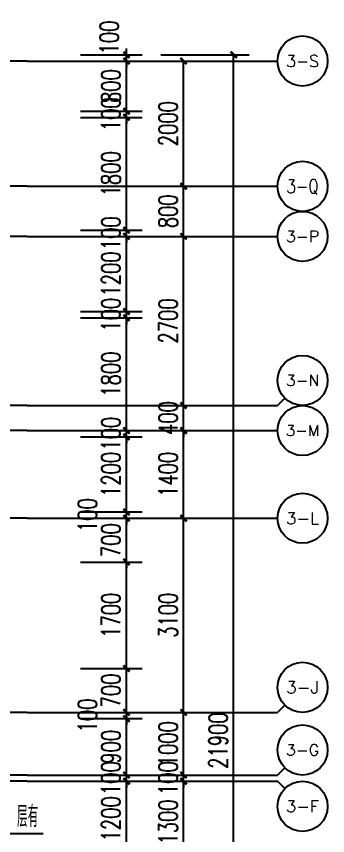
# Model space of a CAD drawing. Extents: x -59851 to 653804, y -249523 to 437614.
# Drawn here: x 5331 to 10301, y 76138 to 89219 of the extents above; entities that cross this region are included whole.
import ezdxf
from ezdxf.enums import TextEntityAlignment as Align

# ---------------------------------------------------------------- set-up
doc = ezdxf.new("R2010")
doc.units = 0
doc.header["$LTSCALE"] = 1000
doc.header["$MEASUREMENT"] = 0
for name, color, linetype in [('A-第三道尺寸线', 105, 'Continuous'), ('AXIS', 3, 'Continuous'), ('AXIS_TEXT', 7, 'Continuous'), ('DIM_LEAD', 3, 'Continuous'), ('DOTE', 16, 'Continuous'), ('PUB_TEXT', 7, 'Continuous')]:
    doc.layers.add(name, color=color, linetype=linetype)
doc.styles.add('_TCH_AXIS', font='COMPLEX', dxfattribs={"bigfont": 'GBCBIG'})
doc.styles.add('_TCH_DIM', font='SIMPLEX.shx', dxfattribs={"width": 0.7, "bigfont": 'GBCBIG.shx'})
doc.styles.add('_TCH_DIM_T3', font='SIMPLEX.shx', dxfattribs={"width": 0.705882, "bigfont": 'GBCBIG.shx'})
doc.styles.add('COMPLEX', font='COMPLEX')
doc.dimstyles.new('_TCH_ARCH&&100', dxfattribs={"dimtxt": 297.5, "dimasz": 100, "dimexe": 250, "dimexo": 300, "dimgap": 100, "dimtad": 1, "dimdec": 0, "dimzin": 0, "dimdsep": 46, "dimtxsty": '_TCH_DIM_T3', "dimblk": 'ARCHTICK', "dimcen": 0.09, "dimclrt": 7, "dimazin": 2, "dimtfac": 1, "dimtdec": 0, "dimtix": 1, "dimtmove": 2, "dimatfit": 3, "dimfxl": 0, "dimtolj": 1, "dimtzin": 0, "dimarcsym": 0})

# ---------------------------------------------------------------- blocks, each defined once
blk = doc.blocks.new('zhouxianssceng0329')
at = {"layer": 'DOTE'}
for p, q in [((5501, 154698), (-8414, 154698)), ((5501, 152698), (-8414, 152698)), ((5501, 151898), (-20014, 151898)), ((5501, 149198), (-22014, 149198)), ((5501, 148798), (-44989, 148798)), ((5501, 147398), (-22014, 147398)), ((5501, 144298), (-3314, 144298)), ((5501, 143298), (-44989, 143298)), ((5501, 143198), (-3314, 143198))]:
    blk.add_line(p, q, dxfattribs=at)
blk = doc.blocks.new('_ArchTick')
at = {"color": 0, "linetype": 'ByBlock', "const_width": 0.4}
blk.add_lwpolyline([(-0.5, -0.5), (0.5, 0.5)], dxfattribs=at)
blk = doc.blocks.new('*D2581')
at = {"layer": 'A-第三道尺寸线', "color": 0, "lineweight": -2, "transparency": 16777216}
for p, q in [((7090, 88606), (7090, 88706)), ((6353, 88606), (7340, 88606)), ((7090, 88506), (7090, 88606)), ((6353, 88506), (7340, 88506)), ((7090, 88506), (7090, 88406))]:
    blk.add_line(p, q, dxfattribs=at)
at = {"layer": 'Defpoints', "color": 0, "transparency": 16777216}
for p in [(6053, 88606), (7090, 88606), (6053, 88506)]:
    blk.add_point(p, dxfattribs=at)
at = {"layer": 'A-第三道尺寸线', "color": 0, "lineweight": -2, "transparency": 16777216, "xscale": 100, "yscale": 100, "zscale": 100}
for p, rotation in [((7090, 88606), 270), ((7090, 88506), 90)]:
    blk.add_blockref('_ArchTick', p, dxfattribs=dict(at, rotation=rotation))
at = {"layer": 'A-第三道尺寸线', "color": 7, "transparency": 16777216, "insert": (6815, 88881), "char_height": 297.5, "attachment_point": 5, "rotation": 90, "style": '_TCH_DIM_T3'}
blk.add_mtext('\\A1;100', dxfattribs=at)
blk = doc.blocks.new('*D2582')
at = {"layer": 'A-第三道尺寸线', "color": 0, "lineweight": -2, "transparency": 16777216}
for p, q in [((6353, 88506), (7340, 88506)), ((7090, 87706), (7090, 88506)), ((6353, 87706), (7340, 87706))]:
    blk.add_line(p, q, dxfattribs=at)
at = {"layer": 'Defpoints', "color": 0, "transparency": 16777216}
for p in [(6053, 88506), (7090, 88506), (6053, 87706)]:
    blk.add_point(p, dxfattribs=at)
at = {"layer": 'A-第三道尺寸线', "color": 0, "lineweight": -2, "transparency": 16777216, "xscale": 100, "yscale": 100, "zscale": 100}
for p, rotation in [((7090, 88506), 90), ((7090, 87706), 270)]:
    blk.add_blockref('_ArchTick', p, dxfattribs=dict(at, rotation=rotation))
at = {"layer": 'A-第三道尺寸线', "color": 7, "transparency": 16777216, "insert": (6841, 88106), "char_height": 297.5, "attachment_point": 5, "rotation": 90, "style": '_TCH_DIM_T3'}
blk.add_mtext('\\A1;800', dxfattribs=at)
blk = doc.blocks.new('*D2583')
at = {"layer": 'A-第三道尺寸线', "color": 0, "lineweight": -2, "transparency": 16777216}
for p, q in [((7090, 87706), (7090, 87806)), ((6353, 87706), (7340, 87706)), ((7090, 87606), (7090, 87706)), ((6353, 87606), (7340, 87606)), ((7090, 87606), (7090, 87506))]:
    blk.add_line(p, q, dxfattribs=at)
at = {"layer": 'Defpoints', "color": 0, "transparency": 16777216}
for p in [(6053, 87706), (7090, 87706), (6053, 87606)]:
    blk.add_point(p, dxfattribs=at)
at = {"layer": 'A-第三道尺寸线', "color": 0, "lineweight": -2, "transparency": 16777216, "xscale": 100, "yscale": 100, "zscale": 100}
for p, rotation in [((7090, 87706), 270), ((7090, 87606), 90)]:
    blk.add_blockref('_ArchTick', p, dxfattribs=dict(at, rotation=rotation))
at = {"layer": 'A-第三道尺寸线', "color": 7, "transparency": 16777216, "insert": (6841, 87656), "char_height": 297.5, "attachment_point": 5, "rotation": 90, "style": '_TCH_DIM_T3'}
blk.add_mtext('\\A1;100', dxfattribs=at)
blk = doc.blocks.new('*D2584')
at = {"layer": 'A-第三道尺寸线', "color": 0, "lineweight": -2, "transparency": 16777216}
for p, q in [((6353, 87606), (7340, 87606)), ((7090, 85806), (7090, 87606)), ((6353, 85806), (7340, 85806))]:
    blk.add_line(p, q, dxfattribs=at)
at = {"layer": 'Defpoints', "color": 0, "transparency": 16777216}
for p in [(6053, 87606), (7090, 87606), (6053, 85806)]:
    blk.add_point(p, dxfattribs=at)
at = {"layer": 'A-第三道尺寸线', "color": 0, "lineweight": -2, "transparency": 16777216, "xscale": 100, "yscale": 100, "zscale": 100}
for p, rotation in [((7090, 87606), 90), ((7090, 85806), 270)]:
    blk.add_blockref('_ArchTick', p, dxfattribs=dict(at, rotation=rotation))
at = {"layer": 'A-第三道尺寸线', "color": 7, "transparency": 16777216, "insert": (6841, 86706), "char_height": 297.5, "attachment_point": 5, "rotation": 90, "style": '_TCH_DIM_T3'}
blk.add_mtext('\\A1;1800', dxfattribs=at)
blk = doc.blocks.new('*D2585')
at = {"layer": 'A-第三道尺寸线', "color": 0, "lineweight": -2, "transparency": 16777216}
for p, q in [((7090, 85806), (7090, 85906)), ((6353, 85806), (7340, 85806)), ((6353, 85706), (7340, 85706)), ((7090, 85706), (7090, 85806)), ((7090, 85706), (7090, 85606))]:
    blk.add_line(p, q, dxfattribs=at)
at = {"layer": 'Defpoints', "color": 0, "transparency": 16777216}
for p in [(6053, 85806), (6053, 85706), (7090, 85806)]:
    blk.add_point(p, dxfattribs=at)
at = {"layer": 'A-第三道尺寸线', "color": 0, "lineweight": -2, "transparency": 16777216, "xscale": 100, "yscale": 100, "zscale": 100}
for p, rotation in [((7090, 85806), 270), ((7090, 85706), 90)]:
    blk.add_blockref('_ArchTick', p, dxfattribs=dict(at, rotation=rotation))
at = {"layer": 'A-第三道尺寸线', "color": 7, "transparency": 16777216, "insert": (6841, 85756), "char_height": 297.5, "attachment_point": 5, "rotation": 90, "style": '_TCH_DIM_T3'}
blk.add_mtext('\\A1;100', dxfattribs=at)
blk = doc.blocks.new('*D2586')
at = {"layer": 'A-第三道尺寸线', "color": 0, "lineweight": -2, "transparency": 16777216}
for p, q in [((6353, 85706), (7340, 85706)), ((7090, 84506), (7090, 85706)), ((6353, 84506), (7340, 84506))]:
    blk.add_line(p, q, dxfattribs=at)
at = {"layer": 'Defpoints', "color": 0, "transparency": 16777216}
for p in [(6053, 85706), (7090, 85706), (6053, 84506)]:
    blk.add_point(p, dxfattribs=at)
at = {"layer": 'A-第三道尺寸线', "color": 0, "lineweight": -2, "transparency": 16777216, "xscale": 100, "yscale": 100, "zscale": 100}
for p, rotation in [((7090, 85706), 90), ((7090, 84506), 270)]:
    blk.add_blockref('_ArchTick', p, dxfattribs=dict(at, rotation=rotation))
at = {"layer": 'A-第三道尺寸线', "color": 7, "transparency": 16777216, "insert": (6841, 85106), "char_height": 297.5, "attachment_point": 5, "rotation": 90, "style": '_TCH_DIM_T3'}
blk.add_mtext('\\A1;1200', dxfattribs=at)
blk = doc.blocks.new('*D2587')
at = {"layer": 'A-第三道尺寸线', "color": 0, "lineweight": -2, "transparency": 16777216}
for p, q in [((6353, 84506), (7340, 84506)), ((7090, 84506), (7090, 84606)), ((7090, 84406), (7090, 84506)), ((6353, 84406), (7340, 84406)), ((7090, 84406), (7090, 84306))]:
    blk.add_line(p, q, dxfattribs=at)
at = {"layer": 'Defpoints', "color": 0, "transparency": 16777216}
for p in [(6053, 84506), (7090, 84506), (6053, 84406)]:
    blk.add_point(p, dxfattribs=at)
at = {"layer": 'A-第三道尺寸线', "color": 0, "lineweight": -2, "transparency": 16777216, "xscale": 100, "yscale": 100, "zscale": 100}
for p, rotation in [((7090, 84506), 270), ((7090, 84406), 90)]:
    blk.add_blockref('_ArchTick', p, dxfattribs=dict(at, rotation=rotation))
at = {"layer": 'A-第三道尺寸线', "color": 7, "transparency": 16777216, "insert": (6841, 84456), "char_height": 297.5, "attachment_point": 5, "rotation": 90, "style": '_TCH_DIM_T3'}
blk.add_mtext('\\A1;100', dxfattribs=at)
blk = doc.blocks.new('*D2588')
at = {"layer": 'A-第三道尺寸线', "color": 0, "lineweight": -2, "transparency": 16777216}
for p, q in [((6353, 84406), (7340, 84406)), ((7090, 82606), (7090, 84406)), ((6353, 82606), (7340, 82606))]:
    blk.add_line(p, q, dxfattribs=at)
at = {"layer": 'Defpoints', "color": 0, "transparency": 16777216}
for p in [(6053, 84406), (7090, 84406), (6053, 82606)]:
    blk.add_point(p, dxfattribs=at)
at = {"layer": 'A-第三道尺寸线', "color": 0, "lineweight": -2, "transparency": 16777216, "xscale": 100, "yscale": 100, "zscale": 100}
for p, rotation in [((7090, 84406), 90), ((7090, 82606), 270)]:
    blk.add_blockref('_ArchTick', p, dxfattribs=dict(at, rotation=rotation))
at = {"layer": 'A-第三道尺寸线', "color": 7, "transparency": 16777216, "insert": (6841, 83506), "char_height": 297.5, "attachment_point": 5, "rotation": 90, "style": '_TCH_DIM_T3'}
blk.add_mtext('\\A1;1800', dxfattribs=at)
blk = doc.blocks.new('*D2589')
at = {"layer": 'A-第三道尺寸线', "color": 0, "lineweight": -2, "transparency": 16777216}
for p, q in [((7090, 82606), (7090, 82706)), ((6353, 82606), (7340, 82606)), ((7090, 82506), (7090, 82606)), ((6353, 82506), (7340, 82506)), ((7090, 82506), (7090, 82406))]:
    blk.add_line(p, q, dxfattribs=at)
at = {"layer": 'Defpoints', "color": 0, "transparency": 16777216}
for p in [(6053, 82606), (7090, 82606), (6053, 82506)]:
    blk.add_point(p, dxfattribs=at)
at = {"layer": 'A-第三道尺寸线', "color": 0, "lineweight": -2, "transparency": 16777216, "xscale": 100, "yscale": 100, "zscale": 100}
for p, rotation in [((7090, 82606), 270), ((7090, 82506), 90)]:
    blk.add_blockref('_ArchTick', p, dxfattribs=dict(at, rotation=rotation))
at = {"layer": 'A-第三道尺寸线', "color": 7, "transparency": 16777216, "insert": (6841, 82556), "char_height": 297.5, "attachment_point": 5, "rotation": 90, "style": '_TCH_DIM_T3'}
blk.add_mtext('\\A1;100', dxfattribs=at)
blk = doc.blocks.new('*D2590')
at = {"layer": 'A-第三道尺寸线', "color": 0, "lineweight": -2, "transparency": 16777216}
for p, q in [((6353, 82506), (7340, 82506)), ((7090, 81306), (7090, 82506)), ((6353, 81306), (7340, 81306))]:
    blk.add_line(p, q, dxfattribs=at)
at = {"layer": 'Defpoints', "color": 0, "transparency": 16777216}
for p in [(6053, 82506), (7090, 82506), (6053, 81306)]:
    blk.add_point(p, dxfattribs=at)
at = {"layer": 'A-第三道尺寸线', "color": 0, "lineweight": -2, "transparency": 16777216, "xscale": 100, "yscale": 100, "zscale": 100}
for p, rotation in [((7090, 82506), 90), ((7090, 81306), 270)]:
    blk.add_blockref('_ArchTick', p, dxfattribs=dict(at, rotation=rotation))
at = {"layer": 'A-第三道尺寸线', "color": 7, "transparency": 16777216, "insert": (6841, 81906), "char_height": 297.5, "attachment_point": 5, "rotation": 90, "style": '_TCH_DIM_T3'}
blk.add_mtext('\\A1;1200', dxfattribs=at)
blk = doc.blocks.new('*D2591')
at = {"layer": 'A-第三道尺寸线', "color": 0, "lineweight": -2, "transparency": 16777216}
for p, q in [((7090, 81306), (7090, 81406)), ((6353, 81306), (7340, 81306)), ((7090, 81206), (7090, 81306)), ((6353, 81206), (7340, 81206)), ((7090, 81206), (7090, 81106))]:
    blk.add_line(p, q, dxfattribs=at)
at = {"layer": 'Defpoints', "color": 0, "transparency": 16777216}
for p in [(6053, 81306), (7090, 81306), (6053, 81206)]:
    blk.add_point(p, dxfattribs=at)
at = {"layer": 'A-第三道尺寸线', "color": 0, "lineweight": -2, "transparency": 16777216, "xscale": 100, "yscale": 100, "zscale": 100}
for p, rotation in [((7090, 81306), 270), ((7090, 81206), 90)]:
    blk.add_blockref('_ArchTick', p, dxfattribs=dict(at, rotation=rotation))
at = {"layer": 'A-第三道尺寸线', "color": 7, "transparency": 16777216, "insert": (6465, 81256), "char_height": 297.5, "attachment_point": 5, "rotation": 90, "style": '_TCH_DIM_T3'}
blk.add_mtext('\\A1;100', dxfattribs=at)
blk = doc.blocks.new('*D2592')
at = {"layer": 'A-第三道尺寸线', "color": 0, "lineweight": -2, "transparency": 16777216}
for p, q in [((7090, 81206), (7090, 81306)), ((6353, 81206), (7340, 81206)), ((7090, 80506), (7090, 81206)), ((6353, 80506), (7340, 80506)), ((7090, 80506), (7090, 80406))]:
    blk.add_line(p, q, dxfattribs=at)
at = {"layer": 'Defpoints', "color": 0, "transparency": 16777216}
for p in [(6053, 81206), (7090, 81206), (6053, 80506)]:
    blk.add_point(p, dxfattribs=at)
at = {"layer": 'A-第三道尺寸线', "color": 0, "lineweight": -2, "transparency": 16777216, "xscale": 100, "yscale": 100, "zscale": 100}
for p, rotation in [((7090, 81206), 270), ((7090, 80506), 90)]:
    blk.add_blockref('_ArchTick', p, dxfattribs=dict(at, rotation=rotation))
at = {"layer": 'A-第三道尺寸线', "color": 7, "transparency": 16777216, "insert": (6841, 80856), "char_height": 297.5, "attachment_point": 5, "rotation": 90, "style": '_TCH_DIM_T3'}
blk.add_mtext('\\A1;700', dxfattribs=at)
blk = doc.blocks.new('*D2593')
at = {"layer": 'A-第三道尺寸线', "color": 0, "lineweight": -2, "transparency": 16777216}
for p, q in [((6353, 80506), (7340, 80506)), ((7090, 78806), (7090, 80506)), ((6353, 78806), (7340, 78806))]:
    blk.add_line(p, q, dxfattribs=at)
at = {"layer": 'Defpoints', "color": 0, "transparency": 16777216}
for p in [(6053, 80506), (7090, 80506), (6053, 78806)]:
    blk.add_point(p, dxfattribs=at)
at = {"layer": 'A-第三道尺寸线', "color": 0, "lineweight": -2, "transparency": 16777216, "xscale": 100, "yscale": 100, "zscale": 100}
for p, rotation in [((7090, 80506), 90), ((7090, 78806), 270)]:
    blk.add_blockref('_ArchTick', p, dxfattribs=dict(at, rotation=rotation))
at = {"layer": 'A-第三道尺寸线', "color": 7, "transparency": 16777216, "insert": (6841, 79656), "char_height": 297.5, "attachment_point": 5, "rotation": 90, "style": '_TCH_DIM_T3'}
blk.add_mtext('\\A1;1700', dxfattribs=at)
blk = doc.blocks.new('*D2594')
at = {"layer": 'A-第三道尺寸线', "color": 0, "lineweight": -2, "transparency": 16777216}
for p, q in [((7090, 78806), (7090, 78906)), ((6353, 78806), (7340, 78806)), ((7090, 78106), (7090, 78806)), ((6353, 78106), (7340, 78106)), ((7090, 78106), (7090, 78006))]:
    blk.add_line(p, q, dxfattribs=at)
at = {"layer": 'Defpoints', "color": 0, "transparency": 16777216}
for p in [(6053, 78806), (7090, 78806), (6053, 78106)]:
    blk.add_point(p, dxfattribs=at)
at = {"layer": 'A-第三道尺寸线', "color": 0, "lineweight": -2, "transparency": 16777216, "xscale": 100, "yscale": 100, "zscale": 100}
for p, rotation in [((7090, 78806), 270), ((7090, 78106), 90)]:
    blk.add_blockref('_ArchTick', p, dxfattribs=dict(at, rotation=rotation))
at = {"layer": 'A-第三道尺寸线', "color": 7, "transparency": 16777216, "insert": (6841, 78456), "char_height": 297.5, "attachment_point": 5, "rotation": 90, "style": '_TCH_DIM_T3'}
blk.add_mtext('\\A1;700', dxfattribs=at)
blk = doc.blocks.new('*D2595')
at = {"layer": 'A-第三道尺寸线', "color": 0, "lineweight": -2, "transparency": 16777216}
for p, q in [((6353, 78106), (7340, 78106)), ((7090, 78106), (7090, 78206)), ((7090, 78006), (7090, 78106)), ((6353, 78006), (7340, 78006)), ((7090, 78006), (7090, 77906))]:
    blk.add_line(p, q, dxfattribs=at)
at = {"layer": 'Defpoints', "color": 0, "transparency": 16777216}
for p in [(6053, 78106), (7090, 78106), (6053, 78006)]:
    blk.add_point(p, dxfattribs=at)
at = {"layer": 'A-第三道尺寸线', "color": 0, "lineweight": -2, "transparency": 16777216, "xscale": 100, "yscale": 100, "zscale": 100}
for p, rotation in [((7090, 78106), 270), ((7090, 78006), 90)]:
    blk.add_blockref('_ArchTick', p, dxfattribs=dict(at, rotation=rotation))
at = {"layer": 'A-第三道尺寸线', "color": 7, "transparency": 16777216, "insert": (6465, 78056), "char_height": 297.5, "attachment_point": 5, "rotation": 90, "style": '_TCH_DIM_T3'}
blk.add_mtext('\\A1;100', dxfattribs=at)
blk = doc.blocks.new('*D2596')
at = {"layer": 'A-第三道尺寸线', "color": 0, "lineweight": -2, "transparency": 16777216}
for p, q in [((6353, 78006), (7340, 78006)), ((7090, 77106), (7090, 78006)), ((6353, 77106), (7340, 77106))]:
    blk.add_line(p, q, dxfattribs=at)
at = {"layer": 'Defpoints', "color": 0, "transparency": 16777216}
for p in [(6053, 78006), (7090, 78006), (6053, 77106)]:
    blk.add_point(p, dxfattribs=at)
at = {"layer": 'A-第三道尺寸线', "color": 0, "lineweight": -2, "transparency": 16777216, "xscale": 100, "yscale": 100, "zscale": 100}
for p, rotation in [((7090, 78006), 90), ((7090, 77106), 270)]:
    blk.add_blockref('_ArchTick', p, dxfattribs=dict(at, rotation=rotation))
at = {"layer": 'A-第三道尺寸线', "color": 7, "transparency": 16777216, "insert": (6841, 77556), "char_height": 297.5, "attachment_point": 5, "rotation": 90, "style": '_TCH_DIM_T3'}
blk.add_mtext('\\A1;900', dxfattribs=at)
blk = doc.blocks.new('*D2597')
at = {"layer": 'A-第三道尺寸线', "color": 0, "lineweight": -2, "transparency": 16777216}
for p, q in [((7090, 77106), (7090, 77206)), ((6353, 77106), (7340, 77106)), ((7090, 77006), (7090, 77106)), ((6353, 77006), (7340, 77006)), ((7090, 77006), (7090, 76906))]:
    blk.add_line(p, q, dxfattribs=at)
at = {"layer": 'Defpoints', "color": 0, "transparency": 16777216}
for p in [(6053, 77106), (7090, 77106), (6053, 77006)]:
    blk.add_point(p, dxfattribs=at)
at = {"layer": 'A-第三道尺寸线', "color": 0, "lineweight": -2, "transparency": 16777216, "xscale": 100, "yscale": 100, "zscale": 100}
for p, rotation in [((7090, 77106), 270), ((7090, 77006), 90)]:
    blk.add_blockref('_ArchTick', p, dxfattribs=dict(at, rotation=rotation))
at = {"layer": 'A-第三道尺寸线', "color": 7, "transparency": 16777216, "insert": (6841, 77056), "char_height": 297.5, "attachment_point": 5, "rotation": 90, "style": '_TCH_DIM_T3'}
blk.add_mtext('\\A1;100', dxfattribs=at)
blk = doc.blocks.new('*D2598')
at = {"layer": 'A-第三道尺寸线', "color": 0, "lineweight": -2, "transparency": 16777216}
for p, q in [((6353, 77006), (7340, 77006)), ((7090, 75806), (7090, 77006)), ((6353, 75806), (7340, 75806))]:
    blk.add_line(p, q, dxfattribs=at)
at = {"layer": 'Defpoints', "color": 0, "transparency": 16777216}
for p in [(6053, 77006), (7090, 77006), (6053, 75806)]:
    blk.add_point(p, dxfattribs=at)
at = {"layer": 'A-第三道尺寸线', "color": 0, "lineweight": -2, "transparency": 16777216, "xscale": 100, "yscale": 100, "zscale": 100}
for p, rotation in [((7090, 77006), 90), ((7090, 75806), 270)]:
    blk.add_blockref('_ArchTick', p, dxfattribs=dict(at, rotation=rotation))
at = {"layer": 'A-第三道尺寸线', "color": 7, "transparency": 16777216, "insert": (6841, 76406), "char_height": 297.5, "attachment_point": 5, "rotation": 90, "style": '_TCH_DIM_T3'}
blk.add_mtext('\\A1;1200', dxfattribs=at)
blk = doc.blocks.new('*D2884')
at = {"layer": 'AXIS', "color": 0, "lineweight": -2, "transparency": 16777216}
for p, q in [((5801, 77006), (8251, 77006)), ((8001, 75706), (8001, 77006)), ((5801, 75706), (8251, 75706))]:
    blk.add_line(p, q, dxfattribs=at)
at = {"layer": 'Defpoints', "color": 0, "transparency": 16777216}
for p in [(5501, 77006), (8001, 77006), (5501, 75706)]:
    blk.add_point(p, dxfattribs=at)
at = {"layer": 'AXIS', "color": 0, "lineweight": -2, "transparency": 16777216, "xscale": 100, "yscale": 100, "zscale": 100}
for p, rotation in [((8001, 77006), 90), ((8001, 75706), 270)]:
    blk.add_blockref('_ArchTick', p, dxfattribs=dict(at, rotation=rotation))
at = {"layer": 'AXIS', "color": 7, "transparency": 16777216, "insert": (7753, 76356), "char_height": 297.5, "attachment_point": 5, "rotation": 90, "style": '_TCH_DIM_T3'}
blk.add_mtext('\\A1;1300', dxfattribs=at)
blk = doc.blocks.new('*D2885')
at = {"layer": 'AXIS', "color": 0, "lineweight": -2, "transparency": 16777216}
for p, q in [((8001, 77106), (8001, 77206)), ((5801, 77106), (8251, 77106)), ((8001, 77006), (8001, 77106)), ((5801, 77006), (8251, 77006)), ((8001, 77006), (8001, 76906))]:
    blk.add_line(p, q, dxfattribs=at)
at = {"layer": 'Defpoints', "color": 0, "transparency": 16777216}
for p in [(5501, 77106), (8001, 77106), (5501, 77006)]:
    blk.add_point(p, dxfattribs=at)
at = {"layer": 'AXIS', "color": 0, "lineweight": -2, "transparency": 16777216, "xscale": 100, "yscale": 100, "zscale": 100}
for p, rotation in [((8001, 77106), 270), ((8001, 77006), 90)]:
    blk.add_blockref('_ArchTick', p, dxfattribs=dict(at, rotation=rotation))
at = {"layer": 'AXIS', "color": 7, "transparency": 16777216, "insert": (7753, 77056), "char_height": 297.5, "attachment_point": 5, "rotation": 90, "style": '_TCH_DIM_T3'}
blk.add_mtext('\\A1;100', dxfattribs=at)
blk = doc.blocks.new('*D2886')
at = {"layer": 'AXIS', "color": 0, "lineweight": -2, "transparency": 16777216}
for p, q in [((5801, 78106), (8251, 78106)), ((8001, 77106), (8001, 78106)), ((5801, 77106), (8251, 77106))]:
    blk.add_line(p, q, dxfattribs=at)
at = {"layer": 'Defpoints', "color": 0, "transparency": 16777216}
for p in [(5501, 78106), (8001, 78106), (5501, 77106)]:
    blk.add_point(p, dxfattribs=at)
at = {"layer": 'AXIS', "color": 0, "lineweight": -2, "transparency": 16777216, "xscale": 100, "yscale": 100, "zscale": 100}
for p, rotation in [((8001, 78106), 90), ((8001, 77106), 270)]:
    blk.add_blockref('_ArchTick', p, dxfattribs=dict(at, rotation=rotation))
at = {"layer": 'AXIS', "color": 7, "transparency": 16777216, "insert": (7753, 77606), "char_height": 297.5, "attachment_point": 5, "rotation": 90, "style": '_TCH_DIM_T3'}
blk.add_mtext('\\A1;1000', dxfattribs=at)
blk = doc.blocks.new('*D2887')
at = {"layer": 'AXIS', "color": 0, "lineweight": -2, "transparency": 16777216}
for p, q in [((5801, 81206), (8251, 81206)), ((8001, 78106), (8001, 81206)), ((5801, 78106), (8251, 78106))]:
    blk.add_line(p, q, dxfattribs=at)
at = {"layer": 'Defpoints', "color": 0, "transparency": 16777216}
for p in [(5501, 81206), (8001, 81206), (5501, 78106)]:
    blk.add_point(p, dxfattribs=at)
at = {"layer": 'AXIS', "color": 0, "lineweight": -2, "transparency": 16777216, "xscale": 100, "yscale": 100, "zscale": 100}
for p, rotation in [((8001, 81206), 90), ((8001, 78106), 270)]:
    blk.add_blockref('_ArchTick', p, dxfattribs=dict(at, rotation=rotation))
at = {"layer": 'AXIS', "color": 7, "transparency": 16777216, "insert": (7753, 79656), "char_height": 297.5, "attachment_point": 5, "rotation": 90, "style": '_TCH_DIM_T3'}
blk.add_mtext('\\A1;3100', dxfattribs=at)
blk = doc.blocks.new('*D2888')
at = {"layer": 'AXIS', "color": 0, "lineweight": -2, "transparency": 16777216}
for p, q in [((5801, 82606), (8251, 82606)), ((8001, 81206), (8001, 82606)), ((5801, 81206), (8251, 81206))]:
    blk.add_line(p, q, dxfattribs=at)
at = {"layer": 'Defpoints', "color": 0, "transparency": 16777216}
for p in [(5501, 82606), (8001, 82606), (5501, 81206)]:
    blk.add_point(p, dxfattribs=at)
at = {"layer": 'AXIS', "color": 0, "lineweight": -2, "transparency": 16777216, "xscale": 100, "yscale": 100, "zscale": 100}
for p, rotation in [((8001, 82606), 90), ((8001, 81206), 270)]:
    blk.add_blockref('_ArchTick', p, dxfattribs=dict(at, rotation=rotation))
at = {"layer": 'AXIS', "color": 7, "transparency": 16777216, "insert": (7753, 81906), "char_height": 297.5, "attachment_point": 5, "rotation": 90, "style": '_TCH_DIM_T3'}
blk.add_mtext('\\A1;1400', dxfattribs=at)
blk = doc.blocks.new('*D2889')
at = {"layer": 'AXIS', "color": 0, "lineweight": -2, "transparency": 16777216}
for p, q in [((8001, 83006), (8001, 83106)), ((5801, 83006), (8251, 83006)), ((8001, 82606), (8001, 83006)), ((5801, 82606), (8251, 82606)), ((8001, 82606), (8001, 82506))]:
    blk.add_line(p, q, dxfattribs=at)
at = {"layer": 'Defpoints', "color": 0, "transparency": 16777216}
for p in [(5501, 83006), (8001, 83006), (5501, 82606)]:
    blk.add_point(p, dxfattribs=at)
at = {"layer": 'AXIS', "color": 0, "lineweight": -2, "transparency": 16777216, "xscale": 100, "yscale": 100, "zscale": 100}
for p, rotation in [((8001, 83006), 270), ((8001, 82606), 90)]:
    blk.add_blockref('_ArchTick', p, dxfattribs=dict(at, rotation=rotation))
at = {"layer": 'AXIS', "color": 7, "transparency": 16777216, "insert": (7753, 82806), "char_height": 297.5, "attachment_point": 5, "rotation": 90, "style": '_TCH_DIM_T3'}
blk.add_mtext('\\A1;400', dxfattribs=at)
blk = doc.blocks.new('*D2890')
at = {"layer": 'AXIS', "color": 0, "lineweight": -2, "transparency": 16777216}
for p, q in [((5801, 85706), (8251, 85706)), ((8001, 83006), (8001, 85706)), ((5801, 83006), (8251, 83006))]:
    blk.add_line(p, q, dxfattribs=at)
at = {"layer": 'Defpoints', "color": 0, "transparency": 16777216}
for p in [(5501, 85706), (8001, 85706), (5501, 83006)]:
    blk.add_point(p, dxfattribs=at)
at = {"layer": 'AXIS', "color": 0, "lineweight": -2, "transparency": 16777216, "xscale": 100, "yscale": 100, "zscale": 100}
for p, rotation in [((8001, 85706), 90), ((8001, 83006), 270)]:
    blk.add_blockref('_ArchTick', p, dxfattribs=dict(at, rotation=rotation))
at = {"layer": 'AXIS', "color": 7, "transparency": 16777216, "insert": (7753, 84356), "char_height": 297.5, "attachment_point": 5, "rotation": 90, "style": '_TCH_DIM_T3'}
blk.add_mtext('\\A1;2700', dxfattribs=at)
blk = doc.blocks.new('*D2891')
at = {"layer": 'AXIS', "color": 0, "lineweight": -2, "transparency": 16777216}
for p, q in [((5801, 86506), (8251, 86506)), ((8001, 85706), (8001, 86506)), ((5801, 85706), (8251, 85706))]:
    blk.add_line(p, q, dxfattribs=at)
at = {"layer": 'Defpoints', "color": 0, "transparency": 16777216}
for p in [(5501, 86506), (8001, 86506), (5501, 85706)]:
    blk.add_point(p, dxfattribs=at)
at = {"layer": 'AXIS', "color": 0, "lineweight": -2, "transparency": 16777216, "xscale": 100, "yscale": 100, "zscale": 100}
for p, rotation in [((8001, 86506), 90), ((8001, 85706), 270)]:
    blk.add_blockref('_ArchTick', p, dxfattribs=dict(at, rotation=rotation))
at = {"layer": 'AXIS', "color": 7, "transparency": 16777216, "insert": (7753, 86106), "char_height": 297.5, "attachment_point": 5, "rotation": 90, "style": '_TCH_DIM_T3'}
blk.add_mtext('\\A1;800', dxfattribs=at)
blk = doc.blocks.new('*D2892')
at = {"layer": 'AXIS', "color": 0, "lineweight": -2, "transparency": 16777216}
for p, q in [((5801, 88506), (8251, 88506)), ((8001, 86506), (8001, 88506)), ((5801, 86506), (8251, 86506))]:
    blk.add_line(p, q, dxfattribs=at)
at = {"layer": 'Defpoints', "color": 0, "transparency": 16777216}
for p in [(5501, 88506), (8001, 88506), (5501, 86506)]:
    blk.add_point(p, dxfattribs=at)
at = {"layer": 'AXIS', "color": 0, "lineweight": -2, "transparency": 16777216, "xscale": 100, "yscale": 100, "zscale": 100}
for p, rotation in [((8001, 88506), 90), ((8001, 86506), 270)]:
    blk.add_blockref('_ArchTick', p, dxfattribs=dict(at, rotation=rotation))
at = {"layer": 'AXIS', "color": 7, "transparency": 16777216, "insert": (7753, 87506), "char_height": 297.5, "attachment_point": 5, "rotation": 90, "style": '_TCH_DIM_T3'}
blk.add_mtext('\\A1;2000', dxfattribs=at)
blk = doc.blocks.new('*D2893')
at = {"layer": 'AXIS', "color": 0, "lineweight": -2, "transparency": 16777216}
for p, q in [((7640, 88606), (9051, 88606)), ((8801, 66706), (8801, 88606)), ((7640, 66706), (9051, 66706))]:
    blk.add_line(p, q, dxfattribs=at)
at = {"layer": 'Defpoints', "color": 0, "transparency": 16777216}
for p in [(7340, 88606), (8801, 88606), (7340, 66706)]:
    blk.add_point(p, dxfattribs=at)
at = {"layer": 'AXIS', "color": 0, "lineweight": -2, "transparency": 16777216, "xscale": 100, "yscale": 100, "zscale": 100}
for p, rotation in [((8801, 88606), 90), ((8801, 66706), 270)]:
    blk.add_blockref('_ArchTick', p, dxfattribs=dict(at, rotation=rotation))
at = {"layer": 'AXIS', "color": 7, "transparency": 16777216, "insert": (8553, 77656), "char_height": 297.5, "attachment_point": 5, "rotation": 90, "style": '_TCH_DIM_T3'}
blk.add_mtext('\\A1;21900', dxfattribs=at)
blk = doc.blocks.new('_AXISO')
blk.add_circle((0, 0), 0.5)
at = {"layer": 'AXIS_TEXT', "style": 'COMPLEX', "width": 1.041667}
blk.add_attdef('A', text='', height=0.56, dxfattribs=at).set_placement((-0.25, -0.28), (0.25, -0.28), align=Align.FIT)

msp = doc.modelspace()

# ---------------------------------------------------------------- linework, layer by layer
at = {"layer": 'AXIS'}
for p, q in [((5501.3, 88505.7), (9501.3, 88505.7)), ((5501.3, 86505.7), (9501.3, 86505.7)), ((5501.3, 85705.7), (9501.3, 85705.7)), ((9618.5, 83122.9), (9501.3, 83005.7)), ((5501.3, 83005.7), (9501.3, 83005.7)), ((5501.3, 82605.7), (9501.3, 82605.7)), ((5501.3, 81205.7), (9501.3, 81205.7)), ((9618.5, 78222.9), (9501.3, 78105.7)), ((5501.3, 78105.7), (9501.3, 78105.7)), ((9618.5, 77222.9), (9501.3, 77105.7)), ((5501.3, 77105.7), (9501.3, 77105.7)), ((5501.3, 77005.7), (9501.3, 77005.7)), ((9618.5, 76888.6), (9501.3, 77005.7))]:
    msp.add_line(p, q, dxfattribs=at)
at = {"layer": 'DIM_LEAD'}
msp.add_line((4252.1, 76171), (5759.9, 76171), dxfattribs=at)

# ---------------------------------------------------------------- block references
msp.add_blockref('zhouxianssceng0329', (0, -66192.5))
at = {"layer": 'AXIS'}
ref = msp.add_blockref('_AXISO', (9901.3, 88505.7), dxfattribs=dict(at, xscale=800, yscale=800, zscale=800))
ref.add_attrib('A', '3-S', dxfattribs={"layer": 'AXIS_TEXT', "height": 187.78, "style": '_TCH_AXIS'}).set_placement((9637.5, 88411.8), (10165.1, 88411.8), align=Align.FIT)
ref = msp.add_blockref('_AXISO', (9901.3, 86505.7), dxfattribs=dict(at, xscale=800, yscale=800, zscale=800))
ref.add_attrib('A', '3-Q', dxfattribs={"layer": 'AXIS_TEXT', "height": 219.58, "style": '_TCH_AXIS', "width": 0.807692}).set_placement((9643.7, 86395.9), (10158.9, 86395.9), align=Align.FIT)
ref = msp.add_blockref('_AXISO', (9901.3, 85705.7), dxfattribs=dict(at, xscale=800, yscale=800, zscale=800))
ref.add_attrib('A', '3-P', dxfattribs={"layer": 'AXIS_TEXT', "height": 179.65, "style": '_TCH_AXIS'}).set_placement((9636.1, 85615.9), (10166.5, 85615.9), align=Align.FIT)
ref = msp.add_blockref('_AXISO', (9901.3, 83405.7), dxfattribs=dict(at, xscale=800, yscale=800, zscale=800))
ref.add_attrib('A', '3-N', dxfattribs={"layer": 'AXIS_TEXT', "height": 174.59, "style": '_TCH_AXIS'}).set_placement((9635.3, 83318.4), (10167.4, 83318.4), align=Align.FIT)
ref = msp.add_blockref('_AXISO', (9901.3, 82605.7), dxfattribs=dict(at, xscale=800, yscale=800, zscale=800))
ref.add_attrib('A', '3-M', dxfattribs={"layer": 'AXIS_TEXT', "height": 169.79, "style": '_TCH_AXIS'}).set_placement((9634.5, 82520.8), (10168.1, 82520.8), align=Align.FIT)
ref = msp.add_blockref('_AXISO', (9901.3, 81205.7), dxfattribs=dict(at, xscale=800, yscale=800, zscale=800))
ref.add_attrib('A', '3-L', dxfattribs={"layer": 'AXIS_TEXT', "height": 185, "style": '_TCH_AXIS'}).set_placement((9637, 81113.2), (10165.6, 81113.2), align=Align.FIT)
ref = msp.add_blockref('_AXISO', (9901.3, 78505.7), dxfattribs=dict(at, xscale=800, yscale=800, zscale=800))
ref.add_attrib('A', '3-J', dxfattribs={"layer": 'AXIS_TEXT', "height": 196.63, "style": '_TCH_AXIS'}).set_placement((9639.1, 78407.4), (10163.5, 78407.4), align=Align.FIT)
ref = msp.add_blockref('_AXISO', (9901.3, 77505.7), dxfattribs=dict(at, xscale=800, yscale=800, zscale=800))
ref.add_attrib('A', '3-G', dxfattribs={"layer": 'AXIS_TEXT', "height": 177.09, "style": '_TCH_AXIS'}).set_placement((9635.7, 77417.2), (10166.9, 77417.2), align=Align.FIT)
ref = msp.add_blockref('_AXISO', (9901.3, 76605.7), dxfattribs=dict(at, xscale=800, yscale=800, zscale=800))
ref.add_attrib('A', '3-F', dxfattribs={"layer": 'AXIS_TEXT', "height": 182.29, "style": '_TCH_AXIS'}).set_placement((9636.6, 76514.6), (10166.1, 76514.6), align=Align.FIT)

# ---------------------------------------------------------------- texts
at = {"layer": 'PUB_TEXT', "style": '_TCH_DIM', "width": 0.7}
msp.add_text('层有', height=337.59, dxfattribs=at).set_placement((5342.1, 76276))

# ---------------------------------------------------------------- dimensions: what is measured, and where the dimension line sits
at = {"layer": 'A-第三道尺寸线'}
for base, p1, p2, picture, middle in [((7090, 88605.7), (6053.1, 88505.7), (6053.1, 88605.7), '*D2581', (6815, 88880.7)), ((7090, 81305.7), (6053.1, 81205.7), (6053.1, 81305.7), '*D2591', (6465, 81255.7)), ((7090, 78105.7), (6053.1, 78005.7), (6053.1, 78105.7), '*D2595', (6465, 78055.7))]:
    dim = msp.add_linear_dim(base=base, p1=p1, p2=p2, angle=90, dimstyle='_TCH_ARCH&&100', dxfattribs=at)
    dim.commit()
    dim.dimension.update_dxf_attribs({"geometry": picture, "text_midpoint": middle, "dimtype": 161})
for p1, p2, picture, middle in [((6053.1, 87705.7), (6053.1, 88505.7), '*D2582', (6841.2, 88105.7)), ((6053.1, 87605.7), (6053.1, 87705.7), '*D2583', (6841.2, 87655.7)), ((6053.1, 85805.7), (6053.1, 87605.7), '*D2584', (6841.2, 86705.7)), ((6053.1, 85705.7), (6053.1, 85805.7), '*D2585', (6841.2, 85755.7)), ((6053.1, 84505.7), (6053.1, 85705.7), '*D2586', (6841.2, 85105.7)), ((6053.1, 84405.7), (6053.1, 84505.7), '*D2587', (6841.2, 84455.7)), ((6053.1, 82605.7), (6053.1, 84405.7), '*D2588', (6841.2, 83505.7)), ((6053.1, 82505.7), (6053.1, 82605.7), '*D2589', (6841.2, 82555.7)), ((6053.1, 81305.7), (6053.1, 82505.7), '*D2590', (6841.2, 81905.7)), ((6053.1, 80505.7), (6053.1, 81205.7), '*D2592', (6841.2, 80855.7)), ((6053.1, 78805.7), (6053.1, 80505.7), '*D2593', (6841.2, 79655.7)), ((6053.1, 78105.7), (6053.1, 78805.7), '*D2594', (6841.2, 78455.7)), ((6053.1, 77105.7), (6053.1, 78005.7), '*D2596', (6841.2, 77555.7)), ((6053.1, 77005.7), (6053.1, 77105.7), '*D2597', (6841.2, 77055.7)), ((6053.1, 75805.7), (6053.1, 77005.7), '*D2598', (6841.2, 76405.7))]:
    dim = msp.add_aligned_dim(p1=p1, p2=p2, distance=-1036.9, dimstyle='_TCH_ARCH&&100', dxfattribs=at)
    dim.commit()
    dim.dimension.update_dxf_attribs({"geometry": picture, "text_midpoint": middle})
at = {"layer": 'AXIS'}
for p1, p2, distance, picture, middle in [((5501.3, 86505.7), (5501.3, 88505.7), -2500, '*D2892', (7752.6, 87505.7)), ((7340, 66705.7), (7340, 88605.7), -1461.3, '*D2893', (8552.6, 77655.7)), ((5501.3, 85705.7), (5501.3, 86505.7), -2500, '*D2891', (7752.6, 86105.7)), ((5501.3, 83005.7), (5501.3, 85705.7), -2500, '*D2890', (7752.6, 84355.7)), ((5501.3, 82605.7), (5501.3, 83005.7), -2500, '*D2889', (7752.6, 82805.7)), ((5501.3, 81205.7), (5501.3, 82605.7), -2500, '*D2888', (7752.6, 81905.7)), ((5501.3, 78105.7), (5501.3, 81205.7), -2500, '*D2887', (7752.6, 79655.7)), ((5501.3, 77105.7), (5501.3, 78105.7), -2500, '*D2886', (7752.6, 77605.7)), ((5501.3, 77005.7), (5501.3, 77105.7), -2500, '*D2885', (7752.6, 77055.7)), ((5501.3, 75705.7), (5501.3, 77005.7), -2500, '*D2884', (7752.6, 76355.7))]:
    dim = msp.add_aligned_dim(p1=p1, p2=p2, distance=distance, dimstyle='_TCH_ARCH&&100', dxfattribs=at)
    dim.commit()
    dim.dimension.update_dxf_attribs({"geometry": picture, "text_midpoint": middle})

doc.saveas('drawing.dxf')
